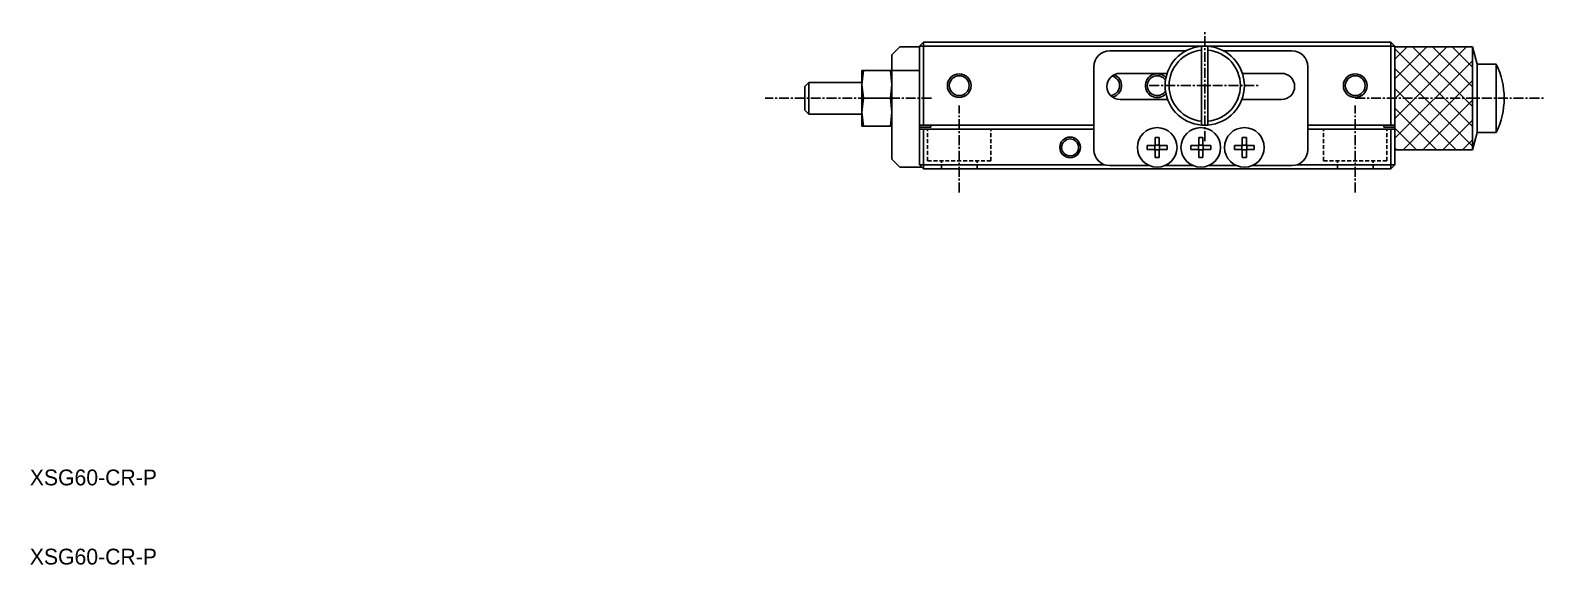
# Model space of a CAD drawing. Extents: x 10 to 359, y 10 to 236.
# Drawn here: x 10.1 to 201.2, y 10 to 77.5 of the extents above; entities that cross this region are included whole.
import ezdxf

# ---------------------------------------------------------------- set-up
doc = ezdxf.new("R2010")
doc.units = 0
doc.linetypes.add('CENTER', pattern=[2, 1.25, -0.25, 0.25, -0.25])
doc.linetypes.add('DASHED', pattern=[0.75, 0.5, -0.25])
doc.layers.get('0').update_dxf_attribs({"linetype": 'CONTINUOUS'})
doc.layers.add('CENTER', color=1, linetype='CENTER')
doc.styles.get("Standard").update_dxf_attribs({"font": 'FG教科書体NT-M'})

msp = doc.modelspace()

# ---------------------------------------------------------------- linework, layer by layer
at = {"color": 7, "linetype": 'CONTINUOUS'}
for p, q in [((118.849996, 74.4), (119.849996, 75.4)), ((119.849996, 75.4), (122.349996, 75.4)), ((122.849996, 76), (122.349996, 75.5)), ((122.349996, 65.5), (122.349996, 75.5)), ((122.349996, 75.5), (122.849996, 75.5)), ((122.849996, 76), (122.849996, 75.5)), ((122.849996, 76), (181.849996, 76)), ((122.849996, 75.5), (122.849996, 65.5)), ((158.349996, 75.5), (122.849996, 75.5)), ((146.349996, 74.9), (155.975128, 74.9)), ((157.949996, 75.483974), (157.949996, 74.982187)), ((157.949996, 74.982187), (157.949996, 66.017813)), ((181.849996, 75.5), (158.349996, 75.5)), ((158.749996, 74.982187), (158.749996, 75.483974)), ((158.749996, 66.017813), (158.749996, 74.982187)), ((160.724865, 74.9), (169.349997, 74.9)), ((181.849996, 75.5), (181.849996, 76)), ((182.349996, 75.5), (181.849996, 76)), ((181.849996, 65.5), (181.849996, 75.5)), ((181.849996, 75.5), (182.349996, 75.5)), ((182.349996, 75.5), (182.349996, 65.5)), ((192.150003, 75.399999), (182.349996, 75.399999)), ((182.349996, 75.399999), (192.150003, 75.399999)), ((182.349996, 62.400001), (182.349996, 75.399999)), ((192.150003, 75.399999), (192.150003, 62.400001)), ((192.739491, 73.2), (192.150003, 75.399999)), ((192.150003, 75.399999), (192.150003, 62.400001)), ((118.849996, 72.4), (118.849996, 74.4)), ((144.349996, 62.4), (144.349996, 72.9)), ((171.349997, 72.9), (171.349997, 62.4)), ((192.739491, 73.2), (192.739491, 64.6)), ((195.150002, 73.2), (192.739491, 73.2)), ((195.150002, 73.2), (195.150002, 64.6)), ((108.349996, 70.9), (108.099996, 70.65)), ((108.349996, 70.9), (108.349996, 66.9)), ((115.049977, 70.9), (108.349996, 70.9)), ((115.247069, 72.4), (115.049996, 70.65)), ((115.049996, 72.4), (115.247069, 72.4)), ((115.049996, 70.65), (115.049996, 72.4)), ((118.652924, 72.4), (115.247069, 72.4)), ((118.849996, 70.65), (118.652924, 72.4)), ((118.652924, 72.4), (118.849996, 72.4)), ((122.349996, 72.4), (118.849996, 72.4)), ((118.849996, 70.9), (118.849996, 72.4)), ((118.849996, 66.9), (118.849996, 70.9)), ((153.596314, 72.05), (147.649996, 72.05)), ((168.049997, 72.05), (163.103679, 72.05)), ((108.099996, 70.65), (107.849996, 70.4)), ((107.849996, 67.4), (107.849996, 70.4)), ((115.049996, 70.65), (115.247069, 68.9)), ((115.049996, 67.15), (115.049996, 70.65)), ((115.247069, 68.9), (115.049996, 67.15)), ((118.652924, 68.9), (115.247069, 68.9)), ((118.652924, 68.9), (118.849996, 70.65)), ((118.849996, 67.15), (118.652924, 68.9)), ((107.849996, 67.4), (108.099996, 67.15)), ((108.099996, 67.15), (108.349996, 66.9)), ((108.349996, 66.9), (115.049977, 66.9)), ((115.049996, 67.15), (115.247069, 65.4)), ((115.049996, 65.4), (115.049996, 67.15)), ((118.652924, 65.4), (118.849996, 67.15)), ((118.849996, 61.2), (118.849996, 66.9)), ((147.649996, 68.75), (153.666248, 68.75)), ((163.033745, 68.75), (168.049997, 68.75)), ((115.247069, 65.4), (115.049996, 65.4)), ((118.652924, 65.4), (115.247069, 65.4)), ((118.849996, 65.4), (118.652924, 65.4)), ((122.849996, 65.5), (122.349996, 65.5)), ((122.349996, 65.5), (122.349996, 65.25)), ((123.749996, 65.25), (122.349996, 65.25)), ((122.349996, 65), (122.349996, 65.25)), ((122.349996, 60.5), (122.349996, 65)), ((122.849996, 65), (122.349996, 65)), ((122.849996, 65.5), (144.349996, 65.5)), ((122.849996, 65), (122.849996, 60.5)), ((144.349996, 65), (122.849996, 65)), ((123.749996, 65.25), (123.749996, 65.5)), ((157.949996, 66.017813), (157.949996, 65.516026)), ((158.749996, 65.516026), (158.749996, 66.017813)), ((171.349997, 65.5), (181.849996, 65.5)), ((181.849996, 65), (171.349997, 65)), ((180.949996, 65.25), (180.949996, 65.5)), ((182.349996, 65.25), (180.949996, 65.25)), ((182.349996, 65.5), (181.849996, 65.5)), ((181.849996, 60.5), (181.849996, 65)), ((182.349996, 65), (181.849996, 65)), ((182.349996, 65.25), (182.349996, 65.5)), ((182.349996, 65.25), (182.349996, 65)), ((182.349996, 65), (182.349996, 60.5)), ((152.089996, 63.95859), (152.609996, 63.95859)), ((152.089996, 62.96), (152.089996, 63.95859)), ((152.609996, 63.95859), (152.609996, 62.96)), ((157.589996, 63.95859), (158.109996, 63.95859)), ((157.589996, 62.96), (157.589996, 63.95859)), ((158.109996, 63.95859), (158.109996, 62.96)), ((163.089996, 63.95859), (163.609996, 63.95859)), ((163.089996, 62.96), (163.089996, 63.95859)), ((163.609996, 63.95859), (163.609996, 62.96)), ((192.150003, 62.400001), (192.739491, 64.6)), ((192.739491, 64.6), (195.150002, 64.6)), ((118.849996, 61.2), (119.849996, 60.2)), ((151.091407, 62.44), (151.091407, 62.96)), ((151.091407, 62.96), (152.089996, 62.96)), ((151.091407, 62.96), (152.048622, 62.96)), ((152.089996, 62.44), (151.091407, 62.44)), ((152.048622, 62.96), (152.089996, 62.96)), ((152.048622, 62.44), (152.048622, 62.96)), ((152.089996, 63.001375), (152.609996, 63.001375)), ((152.089996, 61.44141), (152.089996, 62.44)), ((152.609996, 62.398625), (152.089996, 62.398625)), ((152.609996, 61.44141), (152.089996, 61.44141)), ((152.609996, 62.96), (153.608586, 62.96)), ((152.609996, 62.96), (152.651371, 62.96)), ((152.609996, 62.44), (152.609996, 61.44141)), ((153.608586, 62.44), (152.609996, 62.44)), ((153.608586, 62.96), (152.651371, 62.96)), ((152.651371, 62.96), (152.651371, 62.44)), ((153.608586, 62.96), (153.608586, 62.44)), ((156.591407, 62.44), (156.591407, 62.96)), ((156.591407, 62.96), (157.589996, 62.96)), ((156.591407, 62.96), (157.548622, 62.96)), ((157.589996, 62.44), (156.591407, 62.44)), ((157.548622, 62.96), (157.589996, 62.96)), ((157.548622, 62.44), (157.548622, 62.96)), ((157.589996, 63.001375), (158.109996, 63.001375)), ((157.589996, 61.44141), (157.589996, 62.44)), ((158.109996, 62.398625), (157.589996, 62.398625)), ((158.109996, 61.44141), (157.589996, 61.44141)), ((158.109996, 62.96), (159.108586, 62.96)), ((158.109996, 62.96), (158.151371, 62.96)), ((158.109996, 62.44), (158.109996, 61.44141)), ((159.108586, 62.44), (158.109996, 62.44)), ((159.108586, 62.96), (158.151371, 62.96)), ((158.151371, 62.96), (158.151371, 62.44)), ((159.108586, 62.96), (159.108586, 62.44)), ((162.091407, 62.44), (162.091407, 62.96)), ((162.091407, 62.96), (163.089996, 62.96)), ((162.091407, 62.96), (163.048622, 62.96)), ((163.089996, 62.44), (162.091407, 62.44)), ((163.048622, 62.96), (163.089996, 62.96)), ((163.048622, 62.44), (163.048622, 62.96)), ((163.089996, 63.001375), (163.609996, 63.001375)), ((163.089996, 61.44141), (163.089996, 62.44)), ((163.609996, 62.398625), (163.089996, 62.398625)), ((163.609996, 61.44141), (163.089996, 61.44141)), ((163.609996, 62.96), (164.608586, 62.96)), ((163.609996, 62.96), (163.651371, 62.96)), ((163.609996, 62.44), (163.609996, 61.44141)), ((164.608586, 62.44), (163.609996, 62.44)), ((164.608586, 62.96), (163.651371, 62.96)), ((163.651371, 62.96), (163.651371, 62.44)), ((164.608586, 62.96), (164.608586, 62.44)), ((182.349996, 62.400001), (192.150003, 62.400001)), ((192.150003, 62.400001), (182.349996, 62.400001)), ((122.649996, 60.2), (119.849996, 60.2)), ((122.849996, 60.5), (122.349996, 60.5)), ((122.849996, 60), (122.349996, 60.5)), ((122.849996, 60), (122.849996, 60.5)), ((122.849996, 60.5), (145.725497, 60.5)), ((181.849996, 60), (122.849996, 60)), ((151.370201, 60.4), (146.349996, 60.4)), ((156.870201, 60.4), (153.329792, 60.4)), ((162.370201, 60.4), (158.829792, 60.4)), ((169.349997, 60.4), (164.329792, 60.4)), ((169.974496, 60.5), (181.849996, 60.5)), ((181.849996, 60), (181.849996, 60.5)), ((182.349996, 60.5), (181.849996, 60.5)), ((181.849996, 60), (182.349996, 60.5))]:
    msp.add_line(p, q, dxfattribs=at)
at = {"color": 3, "linetype": 'CONTINUOUS'}
for p, q in [((182.349996, 73.849996), (183.899999, 75.399999)), ((182.349996, 71.349996), (186.399999, 75.399999)), ((182.349996, 68.849996), (188.899999, 75.399999)), ((182.349996, 66.349996), (191.399999, 75.399999)), ((182.349996, 75.150004), (192.150003, 65.349997)), ((184.600001, 75.399999), (192.150003, 67.849997)), ((187.100001, 75.399999), (192.150003, 70.349997)), ((189.600001, 75.399999), (192.150003, 72.849997)), ((192.100001, 75.399999), (192.150003, 75.349997)), ((182.349996, 63.849996), (192.150003, 73.650003)), ((182.349996, 72.650004), (192.150003, 62.849997)), ((183.400001, 62.400001), (192.150003, 71.150003)), ((182.349996, 70.150004), (190.099999, 62.400001)), ((182.349996, 67.650004), (187.599999, 62.400001)), ((185.900001, 62.400001), (192.150003, 68.650003)), ((182.349996, 65.150004), (185.099999, 62.400001)), ((188.400001, 62.400001), (192.150003, 66.150003)), ((190.900001, 62.400001), (192.150003, 63.650003)), ((182.349996, 62.650004), (182.599999, 62.400001))]:
    msp.add_line(p, q, dxfattribs=at)
at = {"color": 3, "linetype": 'DASHED'}
for p, q in [((123.349996, 61), (123.349996, 65)), ((131.349996, 61), (131.349996, 65)), ((173.349996, 61), (173.349996, 65)), ((181.349996, 61), (181.349996, 65)), ((131.349996, 61), (123.349996, 61)), ((125.099996, 60), (125.099996, 61)), ((129.599996, 60), (129.599996, 61)), ((181.349996, 61), (173.349996, 61)), ((175.099996, 60), (175.099996, 61)), ((179.599996, 60), (179.599996, 61))]:
    msp.add_line(p, q, dxfattribs=at)
at = {"color": 3, "linetype": 'CONTINUOUS'}
for centre, radius in [((127.349996, 70.5), 1.5), ((177.349996, 70.5), 1.5), ((141.349996, 62.7), 1.3)]:
    msp.add_circle(centre, radius, dxfattribs=at)
at = {"color": 7, "linetype": 'CONTINUOUS'}
for centre, radius in [((127.349996, 70.5), 1.25), ((177.349996, 70.5), 1.25), ((152.349996, 62.7), 2.5), ((157.849996, 62.7), 2.5), ((163.349996, 62.7), 2.5), ((141.349996, 62.7), 1.075)]:
    msp.add_circle(centre, radius, dxfattribs=at)
for centre, radius, start, end in [((146.349996, 72.9), 2, 90, 180), ((158.349996, 70.5), 5, 94.588566, 265.411434), ((158.349996, 70.5), 4.5, 95.099689, 264.900311), ((158.349996, 70.5), 5, 85.411434, 94.588566), ((158.349996, 70.5), 5, 274.588566, 85.411434), ((158.349996, 70.5), 4.5, 275.099689, 84.900311), ((169.349997, 72.9), 2, 0, 90), ((186.405002, 68.9), 9.745001, 333.816209, 26.183791), ((147.649996, 70.4), 1.65, 90, 270), ((146.349996, 70.5), 1.25, 0, 76.065459), ((152.349996, 70.5), 1.25, 33.12294, 326.87706), ((168.049997, 70.4), 1.65, 270, 90), ((146.349996, 70.5), 1.25, 275.13713, 0), ((158.349996, 70.5), 5, 265.411434, 274.588566), ((146.349996, 62.4), 2, 180, 270), ((169.349997, 62.4), 2, 270, 0)]:
    msp.add_arc(centre, radius, start, end, dxfattribs=at)
at = {"color": 3, "linetype": 'CONTINUOUS'}
for centre, start, end in [((146.349996, 70.5), 283.890677, 67.311912), ((152.349996, 70.5), 90, 317.401187), ((152.349996, 70.5), 42.598813, 90)]:
    msp.add_arc(centre, 1.5, start, end, dxfattribs=at)
at = {"layer": 'CENTER', "color": 1, "linetype": 'CENTER'}
for p, q in [((158.349996, 63.5), (158.349996, 77.5)), ((123.849996, 68.9), (102.849996, 68.9)), ((151.349996, 70.5), (165.349996, 70.5)), ((177.349996, 68.9), (201.150003, 68.9)), ((127.349996, 57), (127.349996, 68)), ((177.349996, 57), (177.349996, 68))]:
    msp.add_line(p, q, dxfattribs=at)

# ---------------------------------------------------------------- texts
at = {"color": 7, "linetype": 'CONTINUOUS'}
for p in [(10, 20), (10, 10)]:
    msp.add_text('XSG60-CR-P', height=2, dxfattribs=at).set_placement(p)

doc.saveas('drawing.dxf')
